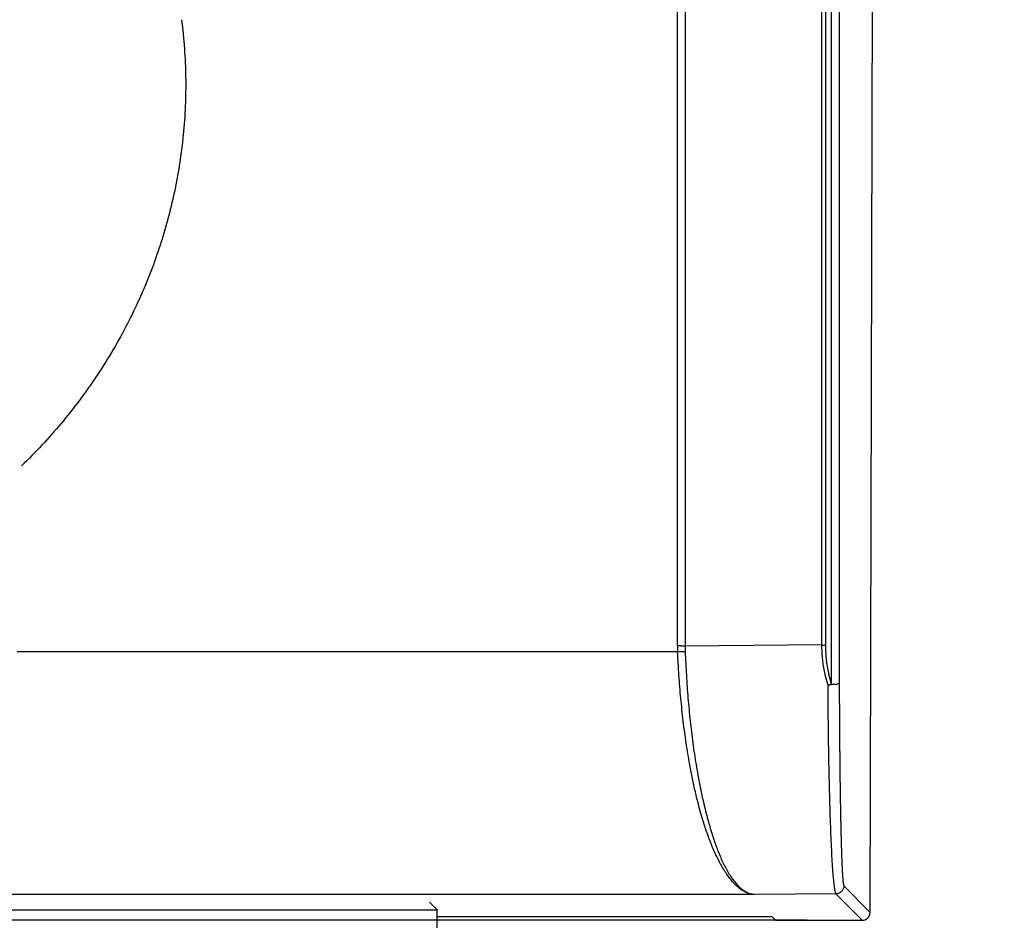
# Model space of a CAD drawing. Header units: millimetres. Extents: x 2433 to 4809, y -10272 to -6912.
# Drawn here: x 3387.8 to 3450.3, y -9226.5 to -9169.3 of the extents above; entities that cross this region are included whole.
import ezdxf

# ---------------------------------------------------------------- set-up
doc = ezdxf.new("R2010")
doc.units = ezdxf.units.MM
doc.layers.add('DIM', color=3, linetype='Continuous', lineweight=13)
doc.styles.add('ARIAL', font='arial.ttf')
doc.dimstyles.get("Standard").update_dxf_attribs({"dimtxt": 15, "dimasz": 15, "dimexe": 0.18, "dimexo": 0.0625, "dimgap": 4, "dimtad": 0, "dimtih": 1, "dimtoh": 1, "dimdec": 1, "dimdsep": 46, "dimtxsty": 'ARIAL', "dimcen": 0, "dimclrd": 3, "dimclre": 3, "dimclrt": 3, "dimadec": 0, "dimazin": 0, "dimtfac": 1, "dimtdec": 1, "dimtofl": 0, "dimtmove": 0, "dimatfit": 3, "dimfxl": 1, "dimtolj": 1, "dimtzin": 0, "dimarcsym": 0})
doc.dimstyles.new('사본(2) Standard', dxfattribs={"dimtxt": 15, "dimasz": 15, "dimexe": 0.18, "dimexo": 0.0625, "dimgap": 4, "dimtad": 0, "dimdec": 1, "dimdsep": 46, "dimtxsty": 'ARIAL', "dimcen": 0, "dimclrd": 3, "dimclre": 3, "dimclrt": 3, "dimadec": 0, "dimazin": 0, "dimtfac": 1, "dimtdec": 1, "dimtofl": 0, "dimtmove": 0, "dimatfit": 3, "dimfxl": 1, "dimtolj": 1, "dimtzin": 0, "dimarcsym": 0})

# ---------------------------------------------------------------- blocks, each defined once
blk = doc.blocks.new('*D46')
at = {"layer": 'Defpoints', "color": 0, "transparency": 16777216}
for p in [(3184.787474080844, -7905.985052557462), (3696.953582100732, -9950.155467235936), (3696.95358210077, -9950.155467235936)]:
    blk.add_point(p, dxfattribs=at)
at = {"layer": 'DIM', "color": 3, "lineweight": -2, "transparency": 16777216}
for p, q in [((3184.849974080844, -7905.985052557462), (3697.13358210077, -7905.985052557462)), ((3696.95358210077, -7923.985052557462), (3696.95358210077, -8911.270805599292)), ((3696.95358210077, -9932.155467235936), (3696.95358210077, -8944.869714194108)), ((3697.016082100732, -9950.155467235936), (3697.13358210077, -9950.155467235936))]:
    blk.add_line(p, q, dxfattribs=at)
at = {"layer": 'DIM', "color": 3, "transparency": 16777216}
for points in [[(3693.95358210077, -7923.985052557462), (3699.95358210077, -7923.985052557462), (3696.95358210077, -7905.985052557462)], [(3693.95358210077, -9932.155467235936), (3699.95358210077, -9932.155467235936), (3696.95358210077, -9950.155467235936)]]:
    blk.add_solid(points, dxfattribs=at)
at = {"layer": 'DIM', "color": 3, "transparency": 16777216, "insert": (3696.953582100767, -8928.070259896698), "char_height": 18, "attachment_point": 5, "style": 'ARIAL'}
blk.add_mtext('\\A1;(2280)', dxfattribs=at)
blk = doc.blocks.new('*D47')
at = {"layer": 'Defpoints', "color": 0, "transparency": 16777216}
for p in [(3431.187474080953, -9068.934793114298), (3561.309552099918, -9950.155467235934), (3630.227380914623, -9950.155467235934)]:
    blk.add_point(p, dxfattribs=at)
at = {"layer": 'DIM', "color": 3, "lineweight": -2, "transparency": 16777216}
for p, q in [((3431.249974080953, -9068.934793114298), (3630.407380914622, -9068.934793114298)), ((3630.227380914622, -9086.934793114298), (3630.227380914623, -9350.394664129844)), ((3630.227380914623, -9932.155467235934), (3630.227380914623, -9668.695596220392)), ((3561.372052099918, -9950.155467235934), (3630.407380914623, -9950.155467235934))]:
    blk.add_line(p, q, dxfattribs=at)
at = {"layer": 'DIM', "color": 3, "transparency": 16777216}
for points in [[(3627.227380914622, -9086.934793114298), (3633.227380914622, -9086.934793114298), (3630.227380914622, -9068.934793114298)], [(3627.227380914623, -9932.155467235934), (3633.227380914623, -9932.155467235934), (3630.227380914623, -9950.155467235934)]]:
    blk.add_solid(points, dxfattribs=at)
at = {"layer": 'DIM', "color": 3, "transparency": 16777216, "insert": (3630.227380914619, -9509.545130175116), "char_height": 18, "attachment_point": 5, "rotation": 90, "style": 'ARIAL'}
blk.add_mtext('\\A1;{\\fGulim|b0|i0|c129|p50;선반까지 높이 1000 ~ 1050}', dxfattribs=at)
blk = doc.blocks.new('*D53')
at = {"layer": 'Defpoints', "color": 0, "transparency": 16777216}
for p in [(3438.296689490175, -9105.4672518319), (3438.296689490175, -9950.155467235936), (3564.076024906259, -9950.155467235936)]:
    blk.add_point(p, dxfattribs=at)
at = {"layer": 'DIM', "color": 3, "lineweight": -2, "transparency": 16777216}
for p, q in [((3438.359189490175, -9105.4672518319), (3564.256024906259, -9105.4672518319)), ((3564.076024906259, -9123.4672518319), (3564.076024906259, -9513.621045754928)), ((3564.076024906259, -9932.155467235936), (3564.076024906259, -9542.001673312909)), ((3438.359189490175, -9950.155467235936), (3564.256024906259, -9950.155467235936))]:
    blk.add_line(p, q, dxfattribs=at)
at = {"layer": 'DIM', "color": 3, "transparency": 16777216}
for points in [[(3561.076024906259, -9123.4672518319), (3567.076024906259, -9123.4672518319), (3564.076024906259, -9105.4672518319)], [(3561.076024906259, -9932.155467235936), (3567.076024906259, -9932.155467235936), (3564.076024906259, -9950.155467235936)]]:
    blk.add_solid(points, dxfattribs=at)
at = {"layer": 'DIM', "color": 3, "transparency": 16777216, "insert": (3564.076024906255, -9527.811359533916), "char_height": 18, "attachment_point": 5, "style": 'ARIAL'}
blk.add_mtext('\\A1;977.5', dxfattribs=at)
blk = doc.blocks.new('*D54')
at = {"layer": 'Defpoints', "color": 0, "transparency": 16777216}
for p in [(3442.07430068533, -9068.934793114298), (3502.435586240295, -9068.934793114298), (3440.751582879593, -9574.132476030476)]:
    blk.add_point(p, dxfattribs=at)
at = {"layer": 'DIM', "color": 3, "lineweight": -2, "transparency": 16777216}
for p, q in [((3442.13680068533, -9068.934793114298), (3502.615586240295, -9068.934793114298)), ((3502.435586240295, -9086.934793114298), (3502.435586240296, -9307.343320793396)), ((3502.435586240296, -9556.132476030476), (3502.435586240296, -9335.723948351377)), ((3440.814082879593, -9574.132476030476), (3502.615586240296, -9574.132476030476))]:
    blk.add_line(p, q, dxfattribs=at)
at = {"layer": 'DIM', "color": 3, "transparency": 16777216}
for points in [[(3499.435586240295, -9086.934793114298), (3505.435586240295, -9086.934793114298), (3502.435586240295, -9068.934793114298)], [(3499.435586240296, -9556.132476030476), (3505.435586240296, -9556.132476030476), (3502.435586240296, -9574.132476030476)]]:
    blk.add_solid(points, dxfattribs=at)
at = {"layer": 'DIM', "color": 3, "transparency": 16777216, "insert": (3502.435586240292, -9321.533634572384), "char_height": 18, "attachment_point": 5, "style": 'ARIAL'}
blk.add_mtext('\\A1;505', dxfattribs=at)

msp = doc.modelspace()

# ---------------------------------------------------------------- linework, layer by layer
at = {"linetype": 'Continuous', "lineweight": 18}
for p, q in [((3441.752694654118, -9226.007515291229), (3442.074256158938, -9098.549484129897)), ((3439.79604928009, -9116.429083601513), (3439.796049296419, -9211.446129775737)), ((3414.287474082339, -9225.850721534855), (3413.787474082339, -9225.350721534855)), ((3384.287474082339, -9225.850721534855), (3399.287474082339, -9225.850721534855)), ((3399.287474082339, -9225.850721534855), (3414.287474082339, -9225.850721534855)), ((3414.287474082339, -9227.850721534855), (3414.287474082339, -9225.850721534855)), ((3435.750675188336, -9226.506179489585), (3441.252772385056, -9226.506179489585))]:
    msp.add_line(p, q, dxfattribs=at)
at = {"linetype": 'Continuous', "lineweight": 13}
for p, q in [((3438.674979730502, -9118.190486461966), (3438.6749797305, -9209.02747007324)), ((3438.915845576239, -9118.199424643986), (3438.915845576239, -9209.036408255311)), ((3430.012462781457, -9126.853003411066), (3430.012462778841, -9209.111687462557)), ((3438.67497973052, -9209.027470073239), (3430.012462779749, -9209.11168746278)), ((3429.538812997485, -9209.475021677226), (3387.62514620822, -9209.475021677226)), ((3440.08874890798, -9224.32161352865), (3441.752694654118, -9226.007515291225)), ((3434.408847916438, -9224.870636104402), (2935.166100245238, -9224.870636104402)), ((3439.58882506034, -9224.820276127572), (3434.408847916438, -9224.870636104402)), ((3439.588825060378, -9224.820276127579), (3441.252772385074, -9226.506179489588)), ((3414.285313939097, -9226.271602328157), (3435.519152997338, -9226.271602328157)), ((3435.519152997338, -9226.271602328157), (3435.750675188339, -9226.506179489583)), ((3437.769173471655, -9226.490063357422), (2933.808410975942, -9226.490063357272)), ((3437.769173471655, -9226.49006335742), (3303.974418525881, -9226.490063357382)), ((3435.786404085642, -9226.490077036697), (3437.754784658382, -9226.490077036698)), ((3435.786404085642, -9226.490077036697), (3437.754784658382, -9226.490077036698)), ((3435.800793024338, -9226.490063357654), (3437.769173597078, -9226.490063357656)), ((3435.800793024338, -9226.490063357654), (3437.769173597078, -9226.490063357656))]:
    msp.add_line(p, q, dxfattribs=at)
msp.add_ellipse((3438.915845576237, -9208.964140364038), major_axis=(-0.4999999999999991, 0), ratio=0.144535782525407, start_param=1.068166587612808, end_param=1.570796326794897, dxfattribs=at)
at = {"linetype": 'Continuous', "lineweight": 18}
msp.add_ellipse((3441.252622052258, -9226.006103325568), major_axis=(0.3513341513208174, -0.3559700587330397), ratio=0.9996993983988817, start_param=5.504491693271139, end_param=7.072464515049765, dxfattribs=at)
at = {"linetype": 'Continuous', "lineweight": 13}
for points, degree in [([(3439.296125449238, -9211.546928815003), (3439.296125449238, -9116.50030644709)], 1), ([(3429.530731086939, -9209.093811098677), (3429.530731085439, -9181.674249748095), (3429.530731085439, -9154.254688397496), (3429.530731089038, -9126.835127046894)], 3), ([(3430.019049290955, -9209.472844744218), (3429.874138159141, -9209.46738261061), (3429.704056511404, -9209.46815211119), (3429.538812997485, -9209.47502168053)], 3), ([(3438.710679085723, -9209.797607703238), (3438.765410494483, -9210.398172846615), (3438.882925088323, -9210.993002115441), (3439.062759499024, -9211.5791088542)], 3)]:
    msp.add_open_spline(points, degree=degree, dxfattribs=at)
at = {"linetype": 'Continuous', "lineweight": 18}
for points, degree, knots in [([(3398.055697838739, -9169.348219949157), (3398.212140130798, -9170.567087630146), (3398.299487381555, -9171.784793523353), (3398.33599180047, -9174.217881730221), (3398.285019622041, -9175.434573515835), (3398.105306832205, -9177.253940093733), (3398.028372192528, -9177.859697103524), (3397.840442160375, -9179.069814090757), (3397.729060552783, -9179.675995132691), (3397.473781445269, -9180.879675926231), (3397.258388019465, -9181.774320362454), (3397.007093450906, -9182.656790560277), (3396.831585706812, -9183.242398639179), (3396.739146101332, -9183.535961265216), (3396.263970170334, -9184.975898132214), (3395.819762020292, -9186.107615552673), (3394.800204851312, -9188.337159827019), (3394.230385272294, -9189.423421801766), (3393.289952314961, -9191.002731107297), (3392.798273837576, -9191.780124367537), (3392.187090449534, -9192.665625734231), (3391.917106462281, -9193.040528297757), (3391.735328637553, -9193.2894415574), (3391.642772004798, -9193.414417462804), (3390.815636528478, -9194.516059584354), (3390.030195485577, -9195.453351449225), (3388.77897091275, -9196.79395880652), (3388.347485336433, -9197.232470682868), (3387.903206435381, -9197.66079718854), (3387.901436127126, -9197.662503574169)], 3, [0, 0, 0, 0, 0.1176193825803433, 0.1176193825803433, 0.2352387651606866, 0.2352387651606866, 0.2940484564508576, 0.2940484564508576, 0.3528581477410286, 0.3528581477410286, 0.4116678390311996, 0.4410726846762854, 0.4410726846762854, 0.4704775303213711, 0.4704775303213711, 0.5880969129017136, 0.5880969129017136, 0.705716295482056, 0.705716295482056, 0.7645259867722278, 0.7939308324173143, 0.8086332552398576, 0.8086332552398576, 0.823335678062401, 0.823335678062401, 0.9409550606427475, 0.9409550606427475, 0.9997647519329208, 1, 1, 1, 1]), ([(3434.408847916438, -9224.8706361044), (3434.223932377681, -9224.85899206949), (3434.045313814211, -9224.810540666092), (3433.700670637847, -9224.651293453468), (3433.534646024953, -9224.540509680597), (3433.215190749739, -9224.267820334268), (3433.061760087419, -9224.105923951132), (3432.767492713354, -9223.741836500978), (3432.62665600161, -9223.539652029349), (3432.357576528695, -9223.105184303618), (3432.229333767526, -9222.872905363181), (3431.985442195763, -9222.387651020083), (3431.869793385169, -9222.134677993072), (3431.651089714554, -9221.616545239804), (3431.548034854535, -9221.351386300705), (3431.402898027438, -9220.950186215281), (3431.356093328894, -9220.815868515621), (3431.288247646811, -9220.61415884966), (3431.254915147201, -9220.513245050015), (3431.217060328501, -9220.395542618948), (3431.198391193528, -9220.336715144691), (3431.189121194635, -9220.307309348014), (3431.184502337337, -9220.292608683632), (3431.182196944224, -9220.285258940925), (3431.181045256553, -9220.28158422081), (3431.180469664938, -9220.279746899045), (3431.180181932186, -9220.278828247794), (3431.180038081573, -9220.278368924586), (3431.179976434689, -9220.278172072301), (3431.179935337517, -9220.27804083756), (3431.179922075537, -9220.277998488022), (3431.065885908329, -9219.913836515198), (3430.957581318682, -9219.533314817905), (3430.752379626385, -9218.743651723165), (3430.655482523733, -9218.334511983867), (3430.473095805424, -9217.491933495063), (3430.387606189768, -9217.058496277594), (3430.228034445447, -9216.171635253351), (3430.153952316783, -9215.718212844162), (3430.017195546452, -9214.795641613975), (3429.954520904783, -9214.32649405048), (3429.840579108439, -9213.376640599923), (3429.789311953764, -9212.895935827159), (3429.698185131409, -9211.927008370074), (3429.658325463728, -9211.438786656012), (3429.590013615361, -9210.458706782627), (3429.561561434675, -9209.966849450722), (3429.538812997485, -9209.475021677228)], 3, [0, 0, 0, 0, 0.06250000000109161, 0.06250000000109161, 0.1250000000021832, 0.1250000000021832, 0.1875000000032748, 0.1875000000032748, 0.2500000000043665, 0.2500000000043665, 0.3125000000054581, 0.3125000000054581, 0.3750000000065496, 0.3750000000065496, 0.4375000000076413, 0.4375000000076413, 0.4687500000081866, 0.4687500000081866, 0.48437500000846, 0.4921875000085972, 0.4960937500086658, 0.4980468750087005, 0.4990234375087188, 0.4995117187587285, 0.4997558593837339, 0.4998779296962362, 0.4999389648524877, 0.4999694824306125, 0.499984741219675, 0.499984741219675, 0.5000000000087376, 0.5000000000087376, 0.5625000000076453, 0.5625000000076453, 0.6250000000065532, 0.6250000000065532, 0.687500000005461, 0.687500000005461, 0.7500000000043687, 0.7500000000043687, 0.8125000000032766, 0.8125000000032766, 0.8750000000021844, 0.8750000000021844, 0.9375000000010922, 0.9375000000010922, 1, 1, 1, 1]), ([(3430.01904934069, -9209.47284472902), (3430.038200548282, -9209.964219975313), (3430.062498886402, -9210.455692317435), (3430.12178323648, -9211.435138693001), (3430.156769753554, -9211.923111904669), (3430.237663505941, -9212.891676057354), (3430.283571223343, -9213.372266030728), (3430.386364171278, -9214.32201647139), (3430.443249851895, -9214.79117582357), (3430.567865253213, -9215.713885749827), (3430.63559538249, -9216.167435061818), (3430.78156302255, -9217.054649261105), (3430.859800890461, -9217.48831274214), (3431.026232638904, -9218.33142329705), (3431.114426814866, -9218.740868825867), (3431.253603157318, -9219.333616795078), (3431.324909925577, -9219.624635776274), (3431.410952679835, -9219.954078078046), (3431.454665268166, -9220.116191213754), (3431.476691594848, -9220.196584797768), (3431.487746912637, -9220.236614473566), (3431.493285065471, -9220.256587361288), (3431.496056759761, -9220.266563296225), (3431.497443260669, -9220.27154863379), (3431.498136674476, -9220.274040644763), (3431.498483422207, -9220.275286485756), (3431.498656806278, -9220.275909365124), (3431.498731115924, -9220.27617630461), (3431.498780656173, -9220.276354262309), (3431.498812190774, -9220.276467537537), (3431.572584320942, -9220.541459580954), (3431.651222029639, -9220.80817607654), (3431.819700332249, -9221.338433121617), (3431.909544801991, -9221.601974412291), (3432.101589777005, -9222.118130759294), (3432.203794620018, -9222.370745248281), (3432.421300802225, -9222.856294215706), (3432.536606871432, -9223.08922644042), (3432.780506943793, -9223.525694423393), (3432.909105951156, -9223.72922584565), (3433.179087785291, -9224.096310372175), (3433.320475714949, -9224.259856664308), (3433.614683370537, -9224.535689375498), (3433.767508057201, -9224.6479661422), (3434.082237327852, -9224.809524129772), (3434.244146418685, -9224.85879255974), (3434.408847916438, -9224.870636104406)], 3, [0, 0, 0, 0, 0.06250000000182174, 0.06250000000182174, 0.1250000000036435, 0.1250000000036435, 0.1875000000054652, 0.1875000000054652, 0.2500000000072869, 0.2500000000072869, 0.3125000000091087, 0.3125000000091087, 0.3750000000109304, 0.3750000000109304, 0.4375000000127521, 0.4375000000127521, 0.4687500000136633, 0.4843750000141185, 0.4921875000143457, 0.496093750014459, 0.4980468750145162, 0.4990234375145456, 0.4995117187645595, 0.4997558593895672, 0.4998779297020706, 0.4999389648583221, 0.4999694824364487, 0.4999847412255121, 0.4999847412255121, 0.5000000000145753, 0.5000000000145753, 0.5625000000127535, 0.5625000000127535, 0.6250000000109315, 0.6250000000109315, 0.6875000000091096, 0.6875000000091096, 0.7500000000072877, 0.7500000000072877, 0.8125000000054658, 0.8125000000054658, 0.8750000000036439, 0.8750000000036439, 0.937500000001822, 0.937500000001822, 1, 1, 1, 1]), ([(3439.300731498639, -9211.547269350584), (3439.299377396093, -9211.547441869312), (3439.296497189876, -9211.547808820482), (3439.291955319573, -9211.548610571901), (3439.286930508297, -9211.549620719003), (3439.281431148178, -9211.550857955128), (3439.275462505806, -9211.552310479032), (3439.269031972473, -9211.553975658091), (3439.262147114165, -9211.555846628105), (3439.254818119105, -9211.55792129678), (3439.247049832531, -9211.560179709413), (3439.23860948897, -9211.56275345354), (3439.229535007576, -9211.565356399553), (3439.219865199013, -9211.567674854741), (3439.210017470832, -9211.5696651917), (3439.199996270901, -9211.571301641872), (3439.189818323997, -9211.572602276738), (3439.178084939329, -9211.573624976632), (3439.165257237188, -9211.574474647075), (3439.151789247915, -9211.57534254822), (3439.13942644449, -9211.576051135633), (3439.128131773314, -9211.576642340724), (3439.117864703305, -9211.5771304498), (3439.108586324988, -9211.577533048616), (3439.100258776349, -9211.577864017307), (3439.092845966592, -9211.578135498821), (3439.086313938909, -9211.578357698147), (3439.080631290763, -9211.578539261807), (3439.075769462144, -9211.578687180534), (3439.071703209924, -9211.578807708149), (3439.068410391261, -9211.578904297277), (3439.065873487389, -9211.578983614048), (3439.064076438937, -9211.57904039823), (3439.063126493887, -9211.579084983621), (3439.062772071613, -9211.579101618327)], 3, [0, 0, 0, 0, 0.01617326246695622, 0.03440088881678347, 0.05468784586070514, 0.07703174781579535, 0.1014253956129574, 0.127857426589934, 0.1563131611606312, 0.1867751575524196, 0.2192235576388805, 0.2536362826384674, 0.2933306027513791, 0.3335221811704555, 0.3742348526889229, 0.4154888086511254, 0.4573004375789081, 0.4996821591315902, 0.5599033074127572, 0.6158532339279676, 0.6676334478065761, 0.7153411747342336, 0.7590700915271624, 0.7989105338280347, 0.8349493113368709, 0.8672692433196718, 0.8959485079819187, 0.9210598826318491, 0.9426699372972772, 0.9608382325486157, 0.9756165628038237, 0.9870482807346747, 0.9951677438514148, 1, 1, 1, 1]), ([(3439.062772071613, -9211.579101618327), (3439.069136692411, -9212.508484447888), (3439.078036916437, -9213.415776684096), (3439.100516580336, -9215.166053097737), (3439.11409586678, -9216.00903356475), (3439.145536023425, -9217.61042300001), (3439.16339735228, -9218.368843098104), (3439.203024022649, -9219.781334805835), (3439.224788235575, -9220.435369826318), (3439.27176776335, -9221.617525008207), (3439.296978308728, -9222.14581802831), (3439.350064787055, -9223.067225341447), (3439.377941515662, -9223.460358930102), (3439.435657216201, -9224.103608526091), (3439.495334849576, -9224.603833009902), (3439.557488481463, -9224.80132131462), (3439.58882506034, -9224.820276127573)], 3, [0, 0, 0, 0, 0.125, 0.125, 0.25, 0.25, 0.375, 0.375, 0.5, 0.5, 0.625, 0.625, 0.75, 0.75, 0.875, 1, 1, 1, 1]), ([(3439.796049295524, -9211.446129775735), (3439.795129833074, -9211.458087639983), (3439.785682757192, -9211.471605828045), (3439.7534040384, -9211.491629485832), (3439.739567369557, -9211.498267270576), (3439.705257258654, -9211.511004216909), (3439.664589560758, -9211.523177696783), (3439.613238385122, -9211.533033226395), (3439.571480935201, -9211.539111125761), (3439.557018947304, -9211.540917062088), (3439.527150360798, -9211.54402212419), (3439.450164252346, -9211.55054143735), (3439.365079601999, -9211.550876428488), (3439.300731498639, -9211.547269350584)], 3, [0, 0, 0, 0, 0.2500000000001339, 0.2500000000001339, 0.3750000000001611, 0.3750000000001611, 0.5000000000001883, 0.6250000000002155, 0.6250000000002155, 0.6875000000001456, 0.6875000000001456, 0.7500000000000757, 1, 1, 1, 1]), ([(3439.796049296419, -9211.446129775735), (3439.79930917146, -9212.66439908639), (3439.806817375586, -9213.853894818638), (3439.810595749092, -9214.45248791565), (3439.820411831572, -9215.65595157481), (3439.8263071609, -9216.240650053944), (3439.838499225218, -9217.449858406182), (3439.853785098045, -9218.47230605913), (3439.869338244656, -9219.512631229276), (3439.888781444512, -9220.402692312937), (3439.908604680977, -9221.31015052262), (3439.931614674471, -9222.033245002987), (3439.954704150634, -9222.75883724498), (3440.030480646323, -9224.246200623542), (3440.08874890798, -9224.321613528606)], 2, [0, 0, 0, 0.125, 0.125, 0.1875, 0.25, 0.25, 0.375, 0.375, 0.5, 0.5, 0.625, 0.625, 0.75, 1, 1, 1])]:
    msp.add_open_spline(points, degree=degree, knots=knots, dxfattribs=at)
at = {"linetype": 'Continuous', "lineweight": 13}
for points, weights in [([(3430.012462779749, -9209.111687462631), (3429.864074514131, -9209.099897347653), (3429.700062463904, -9209.093811098528), (3429.530731086939, -9209.093811098677)], [0.9999999996268664, 0.9790575200039574, 0.9790575203178207, 1.000000000568481]), ([(3429.530731086939, -9209.093811098677), (3429.530731085444, -9209.221074475954), (3429.533425239992, -9209.3481533428), (3429.538812997485, -9209.47502167817)], [1.000000000568487, 1.000000000567436, 1.000000000565959, 1.000000000565436])]:
    msp.add_rational_spline(points, weights, degree=3, dxfattribs=at)
at = {"linetype": 'Continuous', "lineweight": 18}
for points, degree in [([(3430.012462779749, -9209.111687462631), (3430.011997148304, -9209.2322707164), (3430.014193413492, -9209.35266465309), (3430.019049324112, -9209.472844734084)], 3), ([(3438.67497973052, -9209.027470073239), (3438.675470054275, -9209.285067665003), (3438.687381708578, -9209.541856635007), (3438.710675842187, -9209.797608852588)], 3), ([(3438.915845576237, -9209.036408255308), (3438.915845599153, -9209.287004379708), (3438.927170960153, -9209.536589564845), (3438.949821659238, -9209.785163810668)], 3), ([(3438.949821659238, -9209.785163810726), (3439.033433902938, -9210.702744668331), (3439.300719699924, -9211.546928815003)], 2)]:
    msp.add_open_spline(points, degree=degree, dxfattribs=at)
at = {"linetype": 'Continuous', "lineweight": 13}
msp.add_open_spline([(3440.088748907918, -9224.321613528606), (3440.088656688824, -9224.354274551388), (3440.08535353025, -9224.386926671521), (3440.072451496932, -9224.45096597215), (3440.062852938929, -9224.482351580491), (3440.03772735323, -9224.542655952775), (3440.02220094236, -9224.57157323626), (3439.985813909481, -9224.625833514123), (3439.964954180767, -9224.65117517642), (3439.918699027576, -9224.697313633342), (3439.893304738656, -9224.718109295276), (3439.838952660624, -9224.754359204304), (3439.809996205846, -9224.769812561472), (3439.749628444686, -9224.794785846467), (3439.718218620321, -9224.804305161204), (3439.654146769393, -9224.817045548838), (3439.62148631578, -9224.82026630896), (3439.58882506034, -9224.820276127577)], degree=3, knots=[0, 0, 0, 0, 0.125, 0.125, 0.25, 0.25, 0.375, 0.375, 0.5, 0.5, 0.625, 0.625, 0.75, 0.75, 0.875, 0.875, 1, 1, 1, 1], dxfattribs=at)

# ---------------------------------------------------------------- dimensions: what is measured, and where the dimension line sits
at = {"layer": 'DIM', "color": 3}
for base, p1, p2, text, picture, middle in [((3696.95358210077, -9950.155467235936), (3184.787474080842, -7905.985052557458), (3696.95358210073, -9950.155467235933), '(2280)', '*D46', (3696.953582100767, -8928.070259896698)), ((3502.435586240295, -9068.934793114298), (3440.751582879591, -9574.132476030472), (3442.074300685328, -9068.934793114295), '505', '*D54', (3502.435586240292, -9321.533634572384)), ((3564.076024906259, -9950.155467235936), (3438.296689490173, -9105.467251831897), (3438.296689490173, -9950.155467235933), '977.5', '*D53', (3564.076024906255, -9527.811359533916))]:
    dim = msp.add_linear_dim(base=base, p1=p1, p2=p2, angle=90, text=text, dimstyle='Standard', override={"dimtxt": 18, "dimasz": 18, "dimgap": 5}, dxfattribs=at)
    dim.commit()
    dim.dimension.update_dxf_attribs({"geometry": picture, "text_midpoint": middle})
dim = msp.add_linear_dim(base=(3630.227380914623, -9950.155467235934), p1=(3431.187474080951, -9068.934793114295), p2=(3561.309552099916, -9950.15546723593), angle=90, text='{\\fGulim|b0|i0|c129|p50;선반까지 높이 1000 ~ 1050}', dimstyle='사본(2) Standard', override={"dimtxt": 18, "dimasz": 18, "dimgap": 5}, dxfattribs=at)
dim.commit()
dim.dimension.update_dxf_attribs({"geometry": '*D47', "text_midpoint": (3630.227380914619, -9509.545130175116), "dimtype": 160})

doc.saveas('drawing.dxf')
